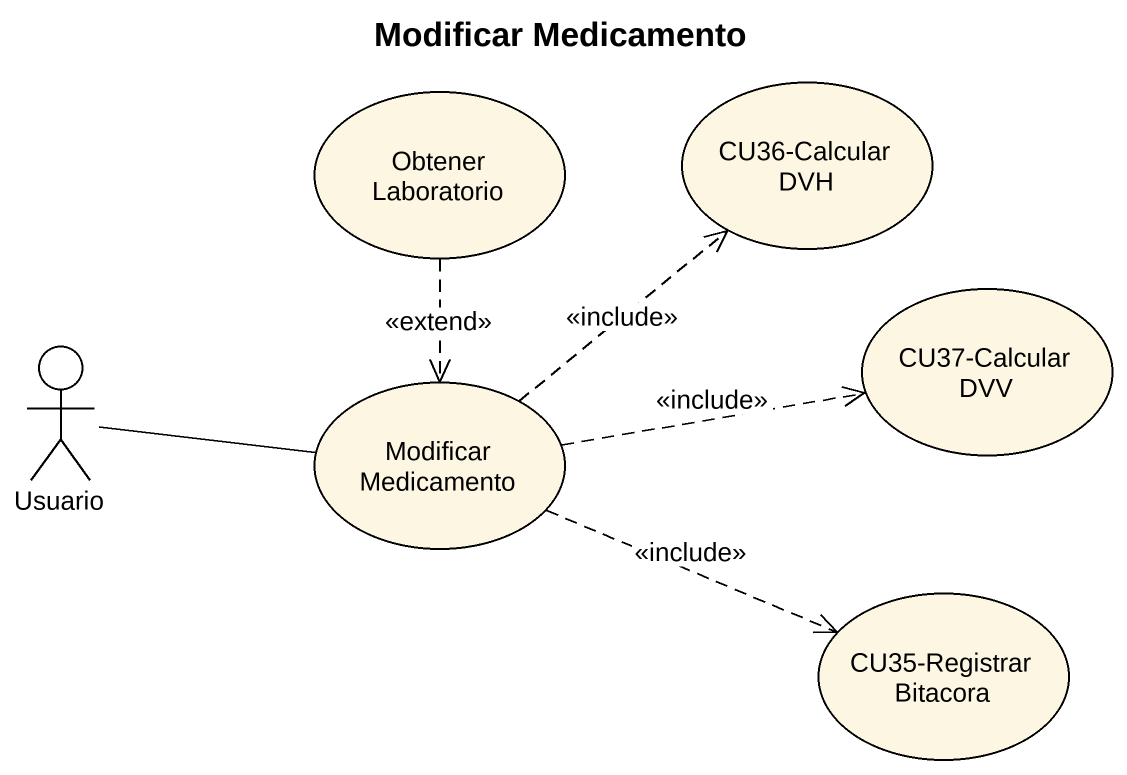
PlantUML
@startuml
title Modificar Medicamento
usecase "Obtener Laboratorio" as Obtener_Laboratorio
usecase "CU36-Calcular DVH" as CU36_Calcular_DVH
actor Usuario
usecase "CU37-Calcular DVV" as CU37_Calcular_DVV
usecase "Modificar Medicamento" as Modificar_Medicamento
usecase "CU35-Registrar Bitacora" as CU35_Registrar_Bitacora
Obtener_Laboratorio ..> Modificar_Medicamento : <<extend>>
Usuario -right- Modificar_Medicamento
Modificar_Medicamento .up.> CU36_Calcular_DVH : <<include>>
Modificar_Medicamento .right.> CU37_Calcular_DVV : <<include>>
Modificar_Medicamento .right.> CU35_Registrar_Bitacora : <<include>>
@enduml
